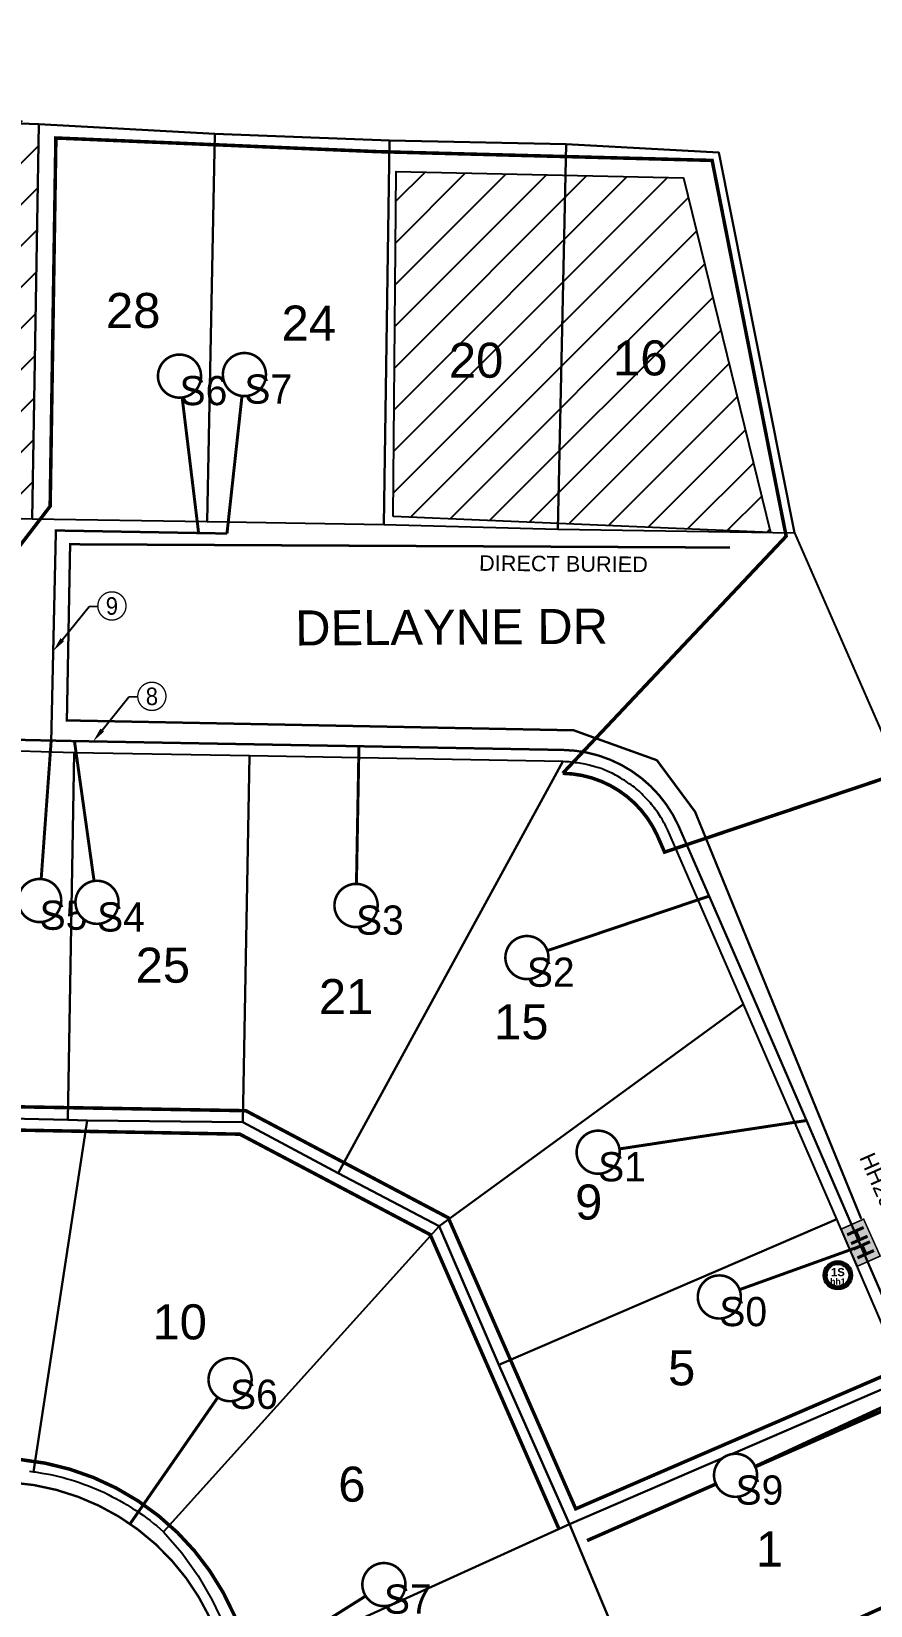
# Model space of a CAD drawing. Header units: metres. Extents: x 620457 to 624057, y 4872349 to 4874194.
# Drawn here: x 621143.3 to 621215.2, y 4872947.5 to 4873082.2 of the extents above; entities that cross this region are included whole.
import ezdxf
from ezdxf import colors
from ezdxf.entities.mleader import LeaderData, LeaderLine
from ezdxf.enums import TextEntityAlignment as Align
from ezdxf.math import Vec2, Vec3

# ---------------------------------------------------------------- set-up
doc = ezdxf.new("R2018")
doc.units = ezdxf.units.M
doc.header["$LTSCALE"] = 10
doc.header["$MEASUREMENT"] = 0
doc.linetypes.add('DASHED', pattern=[0.75, 0.5, -0.25])
doc.linetypes.add('HIDDENX2', pattern=[0.75, 0.5, -0.25])
for name, color, linetype in [('Arb_Splice', 7, 'Continuous'), ('Aurora_Parcel', 252, 'Continuous'), ('Cluster', 7, 'Continuous'), ('Conduit_Distribution_14WAY - 14_10mm', 1, 'DASHED'), ('Duct 0 One Way(Magenta)', 20, 'Continuous'), ('Duct 14Wway 1(Blue)', 5, 'Continuous'), ('Duct 14Wway 2(Orange)', 20, 'Continuous'), ('Duct 14Wway 3(Green)', 102, 'Continuous'), ('Duct 14Wway 4(Brown)', 27, 'Continuous'), ('Duct 14Wway 5(Slate)', 8, 'Continuous'), ('Duct 14Wway 6(White)', 7, 'Continuous'), ('Duct 14Wway 7(Red)', 1, 'Continuous'), ('Duct 14Wway 9(Yellow)', 2, 'Continuous'), ('FC-ADDRESS', 7, 'Continuous'), ('LB-STNAMES', 141, 'Continuous'), ('M-DUCT', 7, 'Continuous'), ('New telMAX 1730 HH', 102, 'Continuous')]:
    doc.layers.add(name, color=color, linetype=linetype)
doc.layers.add('Bell - EXISTING', color=7, linetype='Continuous', lineweight=0, true_color=0x006e33)
doc.styles.add('Annotative ArialB', font='arialbd.ttf', dxfattribs={"height": 0.75})
doc.styles.add('ARIAL', font='arial.ttf')
doc.styles.get("Standard").update_dxf_attribs({"font": 'arial.ttf'})
doc.styles.add('VAULT_TEST', font='ariblk.ttf')
pattern_1 = [(45, (0, 0), (-1.767766953, 1.767766953), [])]

# ---------------------------------------------------------------- blocks, each defined once
blk = doc.blocks.new('*U120')
at = {"linetype": 'Continuous', "const_width": 0.253}
blk.add_lwpolyline([(-12.27, 3.9), (0, 0)], dxfattribs=at)
at = {"linetype": 'Continuous'}
blk.add_wipeout([(-13.25, 5.61), (-14.24, 3.9), (-13.25, 2.18), (-11.28, 2.18), (-10.29, 3.9), (-11.28, 5.61)], dxfattribs=at)
at = {"linetype": 'Continuous', "const_width": 0.22}
blk.add_lwpolyline([(-12.27, 2.05, 1), (-12.27, 5.74, 1)], format="xyb", close=True, dxfattribs=at)
at = {"linetype": 'Continuous', "lineweight": 30, "flags": 104}
blk.add_attdef('S1', text='', height=1.52, dxfattribs=at).set_placement((-12.27, 3.9), align=Align.MIDDLE_CENTER)
blk = doc.blocks.new('*U199')
at = {"linetype": 'Continuous', "const_width": 0.253}
blk.add_lwpolyline([(-17.45, 4.59), (0, 0)], dxfattribs=at)
at = {"linetype": 'Continuous'}
blk.add_wipeout([(-18.44, 6.3), (-19.43, 4.59), (-18.44, 2.87), (-16.47, 2.87), (-15.48, 4.59), (-16.47, 6.3)], dxfattribs=at)
at = {"linetype": 'Continuous', "const_width": 0.22}
blk.add_lwpolyline([(-17.45, 2.74, 1), (-17.45, 6.43, 1)], format="xyb", close=True, dxfattribs=at)
at = {"linetype": 'Continuous', "lineweight": 30, "flags": 104}
blk.add_attdef('S1', text='', height=1.52, dxfattribs=at).set_placement((-17.45, 4.59), align=Align.MIDDLE_CENTER)
blk = doc.blocks.new('*U121')
at = {"linetype": 'Continuous', "const_width": 0.253}
blk.add_lwpolyline([(-12.22, 11.05), (0, 0)], dxfattribs=at)
at = {"linetype": 'Continuous'}
blk.add_wipeout([(-13.2, 12.76), (-14.19, 11.05), (-13.2, 9.33), (-11.23, 9.33), (-10.24, 11.05), (-11.23, 12.76)], dxfattribs=at)
at = {"linetype": 'Continuous', "const_width": 0.22}
blk.add_lwpolyline([(-12.22, 9.2, 1), (-12.22, 12.89, 1)], format="xyb", close=True, dxfattribs=at)
at = {"linetype": 'Continuous', "lineweight": 30, "flags": 104}
blk.add_attdef('S1', text='', height=1.52, dxfattribs=at).set_placement((-12.22, 11.05), align=Align.MIDDLE_CENTER)
blk = doc.blocks.new('Sing_duct')
at = {"linetype": 'Continuous', "const_width": 0.253}
blk.add_lwpolyline([(-13.65, 0), (0, 0)], dxfattribs=at)
at = {"linetype": 'Continuous'}
blk.add_wipeout([(-14.64, 1.71), (-15.63, 0), (-14.64, -1.71), (-12.67, -1.71), (-11.68, 0), (-12.67, 1.71)], dxfattribs=at)
at = {"linetype": 'Continuous', "const_width": 0.22}
blk.add_lwpolyline([(-13.65, -1.85, 1), (-13.65, 1.85, 1)], format="xyb", close=True, dxfattribs=at)
at = {"linetype": 'Continuous', "lineweight": 30, "flags": 104}
blk.add_attdef('S1', text='', height=1.52, dxfattribs=at).set_placement((-13.65, 0), align=Align.MIDDLE_CENTER)
blk = doc.blocks.new('*U123')
at = {"linetype": 'Continuous', "const_width": 0.253}
blk.add_lwpolyline([(-13.65, -1.71), (0, 0)], dxfattribs=at)
at = {"linetype": 'Continuous'}
blk.add_wipeout([(-14.64, 0), (-15.63, -1.71), (-14.64, -3.42), (-12.67, -3.42), (-11.68, -1.71), (-12.67, 0)], dxfattribs=at)
at = {"linetype": 'Continuous', "const_width": 0.22}
blk.add_lwpolyline([(-13.65, -3.56, 1), (-13.65, 0.13, 1)], format="xyb", close=True, dxfattribs=at)
at = {"linetype": 'Continuous', "lineweight": 30, "flags": 104}
blk.add_attdef('S1', text='', height=1.52, dxfattribs=at).set_placement((-13.65, -1.71), align=Align.MIDDLE_CENTER)
blk = doc.blocks.new('*U122')
at = {"linetype": 'Continuous', "const_width": 0.253}
blk.add_lwpolyline([(-13.94, 0.18), (0, 0)], dxfattribs=at)
at = {"linetype": 'Continuous'}
blk.add_wipeout([(-14.93, 1.9), (-15.92, 0.18), (-14.93, -1.53), (-12.95, -1.53), (-11.97, 0.18), (-12.95, 1.9)], dxfattribs=at)
at = {"linetype": 'Continuous', "const_width": 0.22}
blk.add_lwpolyline([(-13.94, -1.66, 1), (-13.94, 2.03, 1)], format="xyb", close=True, dxfattribs=at)
at = {"linetype": 'Continuous', "lineweight": 30, "flags": 104}
blk.add_attdef('S1', text='', height=1.52, dxfattribs=at).set_placement((-13.94, 0.18), align=Align.MIDDLE_CENTER)
blk = doc.blocks.new('*U111')
at = {"linetype": 'Continuous', "const_width": 0.253}
blk.add_lwpolyline([(-13.65, -1.11), (0, 0)], dxfattribs=at)
at = {"linetype": 'Continuous'}
blk.add_wipeout([(-14.64, 0.6), (-15.63, -1.11), (-14.64, -2.82), (-12.67, -2.82), (-11.68, -1.11), (-12.67, 0.6)], dxfattribs=at)
at = {"linetype": 'Continuous', "const_width": 0.22}
blk.add_lwpolyline([(-13.65, -2.95, 1), (-13.65, 0.74, 1)], format="xyb", close=True, dxfattribs=at)
at = {"linetype": 'Continuous', "lineweight": 30, "flags": 104}
blk.add_attdef('S1', text='', height=1.52, dxfattribs=at).set_placement((-13.65, -1.11), align=Align.MIDDLE_CENTER)
blk = doc.blocks.new('*U112')
at = {"linetype": 'Continuous', "const_width": 0.253}
blk.add_lwpolyline([(-13.52, 0.52), (0, 0)], dxfattribs=at)
at = {"linetype": 'Continuous'}
blk.add_wipeout([(-14.51, 2.23), (-15.5, 0.52), (-14.51, -1.19), (-12.53, -1.19), (-11.54, 0.52), (-12.53, 2.23)], dxfattribs=at)
at = {"linetype": 'Continuous', "const_width": 0.22}
blk.add_lwpolyline([(-13.52, -1.33, 1), (-13.52, 2.36, 1)], format="xyb", close=True, dxfattribs=at)
at = {"linetype": 'Continuous', "lineweight": 30, "flags": 104}
blk.add_attdef('S1', text='', height=1.52, dxfattribs=at).set_placement((-13.52, 0.52), align=Align.MIDDLE_CENTER)
blk = doc.blocks.new('*U209')
at = {"linetype": 'Continuous', "const_width": 0.253}
blk.add_lwpolyline([(1.16, 17.61), (0, 0)], dxfattribs=at)
at = {"linetype": 'Continuous'}
blk.add_wipeout([(0.17, 19.33), (-0.82, 17.61), (0.17, 15.9), (2.14, 15.9), (3.13, 17.61), (2.14, 19.33)], dxfattribs=at)
at = {"linetype": 'Continuous', "const_width": 0.22}
blk.add_lwpolyline([(1.16, 15.77, 1), (1.16, 19.46, 1)], format="xyb", close=True, dxfattribs=at)
at = {"linetype": 'Continuous', "lineweight": 30, "flags": 104}
blk.add_attdef('S1', text='', height=1.52, dxfattribs=at).set_placement((1.16, 17.61), align=Align.MIDDLE_CENTER)
blk = doc.blocks.new('*U204')
at = {"linetype": 'Continuous', "const_width": 0.253}
blk.add_lwpolyline([(-14.43, 4.2), (0, 0)], dxfattribs=at)
at = {"linetype": 'Continuous'}
blk.add_wipeout([(-15.42, 5.91), (-16.41, 4.2), (-15.42, 2.49), (-13.44, 2.49), (-12.46, 4.2), (-13.44, 5.91)], dxfattribs=at)
at = {"linetype": 'Continuous', "const_width": 0.22}
blk.add_lwpolyline([(-14.43, 2.35, 1), (-14.43, 6.04, 1)], format="xyb", close=True, dxfattribs=at)
at = {"linetype": 'Continuous', "lineweight": 30, "flags": 104}
blk.add_attdef('S1', text='', height=1.52, dxfattribs=at).set_placement((-14.43, 4.2), align=Align.MIDDLE_CENTER)
blk = doc.blocks.new('*U78')
at = {"linetype": 'Continuous', "const_width": 0.253}
blk.add_lwpolyline([(-15.27, -3.26), (0, 0)], dxfattribs=at)
at = {"linetype": 'Continuous'}
blk.add_wipeout([(-16.26, -1.55), (-17.25, -3.26), (-16.26, -4.97), (-14.29, -4.97), (-13.3, -3.26), (-14.29, -1.55)], dxfattribs=at)
at = {"linetype": 'Continuous', "const_width": 0.22}
blk.add_lwpolyline([(-15.27, -5.1, 1), (-15.27, -1.41, 1)], format="xyb", close=True, dxfattribs=at)
at = {"linetype": 'Continuous', "lineweight": 30, "flags": 104}
blk.add_attdef('S1', text='', height=1.52, dxfattribs=at).set_placement((-15.27, -3.26), align=Align.MIDDLE_CENTER)
blk = doc.blocks.new('Duct_Id')
at = {"transparency": 16777216}
blk.add_wipeout([(0, 2.41), (-1.71, 1.71), (-2.42, 0), (-1.71, -1.71), (0, -2.42), (1.71, -1.71), (2.41, 0), (1.71, 1.71)], dxfattribs=at)
at = {"transparency": 16777216, "const_width": 0.23}
blk.add_lwpolyline([(-2.42, 0, 1), (2.41, 0, 1)], format="xyb", close=True, dxfattribs=at)
at = {"color": 5, "ltscale": 25, "transparency": 16777216, "width": 0.9}
blk.add_attdef('id', text='', height=3, dxfattribs=at).set_placement((0, 0), align=Align.MIDDLE_CENTER)
blk = doc.blocks.new('*U257')
blk.add_wipeout([(-35.3, 1.4), (-35.3, 1.4), (-25.6, 24.1), (-3.4, 32), (20.7, 30.3), (36.8, -0.6), (24.8, -26.5), (2.2, -36.2), (-25.5, -26.5)]).dxf.layer = 'M-DUCT'
at = {"layer": 'M-DUCT', "color": 4, "transparency": 33554687, "const_width": 10.8}
blk.add_lwpolyline([(43, 0.4, 1), (-43, -0.4, 1)], format="xyb", close=True, dxfattribs=at)
at = {"layer": 'M-DUCT', "color": 250, "ltscale": 0.6, "transparency": 33554687}
for radius in [48.4, 37.6]:
    blk.add_circle((0, 0), radius, dxfattribs=at)
at = {"layer": 'Bell - EXISTING', "color": 7, "lineweight": 0, "style": 'Annotative ArialB'}
for tag, height, p in [('D8', 27.3, (0, 10.5)), ('T8', 21, (0, -21))]:
    blk.add_attdef(tag, text='', height=height, dxfattribs=at).set_placement(p, align=Align.MIDDLE_CENTER)
blk = doc.blocks.new('*U253')
h = blk.add_hatch(color=256)
h.dxf.hatch_style = 1
h.paths.add_polyline_path([(-1.39, 1.22), (1.72, 0.69), (1.39, -1.22), (-1.72, -0.69)])
at = {"color": 7, "linetype": 'Continuous', "style": 'ARIAL', "flags": 1}
for tag, p in [('ADDRESS', (-4.22, 11.32)), ('SECTION', (-4.54, 9.5))]:
    blk.add_attdef(tag, p, '', height=1.25, rotation=350.012, dxfattribs=at)
at = {"linetype": 'Continuous'}
blk.add_wipeout([(-6.12, 3.16), (-5.73, 5.34), (10.66, 2.45), (10.28, 0.28)], dxfattribs=at)
at = {"color": 7, "const_width": 0.12}
blk.add_lwpolyline([(-1.39, 1.22), (1.72, 0.69), (1.39, -1.22), (-1.72, -0.69)], close=True, dxfattribs=at)
at = {"color": 255, "style": 'VAULT_TEST', "width": 0.75}
blk.add_text('HH', height=1.406, rotation=350.2361, dxfattribs=at).set_placement((0, 0), align=Align.MIDDLE_CENTER)
at = {"color": 7, "linetype": 'Continuous', "style": 'ARIAL', "flags": 1}
for tag, p in [('FIBER_COUNT', (-4.89, 7.53)), ('LENGTH', (-5.24, 5.56))]:
    blk.add_attdef(tag, p, '', height=1.25, rotation=350.012, dxfattribs=at)
at = {"color": 7, "linetype": 'Continuous', "style": 'ARIAL'}
blk.add_attdef('ID', (-5.58, 3.6), '', height=1.25, rotation=350.012, dxfattribs=at)

msp = doc.modelspace()

# ---------------------------------------------------------------- hatches: boundary and pattern name
at = {"ltscale": 1.5, "true_color": 0x2776bb}
h = msp.add_hatch(dxfattribs=at)
h.set_pattern_fill('ANSI31', color=152, scale=20)
h.set_pattern_definition(pattern_1)
h.paths.add_polyline_path([(621114.07, 4873075.31), (621113.42, 4873041.16), (621143.34, 4873040.65), (621143.98, 4873074.57)])

# ---------------------------------------------------------------- linework, layer by layer
at = {"ltscale": 1.5}
msp.add_lwpolyline([(621174.27, 4873040.72), (621174.54, 4873070.26), (621199.13, 4873069.71), (621206.58, 4873039.34)], close=True, dxfattribs=at)
at = {"layer": 'Aurora_Parcel'}
for points in [[(621038.09, 4873082.24), (621052.92, 4873079.88), (621067.7, 4873077.35), (621062.12, 4873044.82), (621065.09, 4873044.31), (621070.73, 4873077.03), (621084.32, 4873076.74), (621099.11, 4873076.03), (621114.1, 4873075.32), (621129.08, 4873074.81), (621143.95, 4873074.31), (621159.01, 4873073.48), (621173.98, 4873072.91), (621189.09, 4873072.58), (621202.17, 4873071.89), (621208.65, 4873039.31), (621217.24, 4873019.66)], [(621143.14, 4872958.97), (621143.49, 4872958.92), (621148.08, 4872988.98), (621148.08, 4872988.98), (621146.42, 4872989.05), (621131.55, 4872989.4)], [(621196.52, 4872937.35), (621189.39, 4872954.43), (621161.15, 4872941.61)]]:
    msp.add_lwpolyline(points, dxfattribs=at)
for points in [[(621143.95, 4873074.31), (621129.08, 4873074.81), (621128.45, 4873040.96), (621143.37, 4873040.52), (621143.95, 4873074.31)], [(621159.01, 4873073.48), (621143.95, 4873074.31), (621143.37, 4873040.52), (621158.36, 4873040.27), (621159.01, 4873073.48)], [(621173.98, 4873072.91), (621159.01, 4873073.48), (621158.36, 4873040.27), (621173.47, 4873040.02), (621173.98, 4873072.91)], [(621189.09, 4873072.58), (621173.98, 4873072.91), (621173.47, 4873040.02), (621188.39, 4873039.63), (621189.09, 4873072.58)], [(621208.65, 4873039.31), (621202.17, 4873071.89), (621189.09, 4873072.58), (621188.39, 4873039.63), (621208.65, 4873039.31)], [(621146.97, 4873020.48), (621131.91, 4873020.93), (621131.55, 4872989.4), (621146.42, 4872989.05), (621146.97, 4873020.48)], [(621161.98, 4873020.22), (621146.97, 4873020.48), (621146.42, 4872989.05), (621148.08, 4872988.98), (621161.4, 4872988.84), (621161.98, 4873020.22)], [(621188.82, 4873019.72), (621161.98, 4873020.22), (621161.4, 4872988.84), (621169.58, 4872984.49), (621188.82, 4873019.72)], [(621189.69, 4873019.65), (621189.52, 4873019.67), (621189.35, 4873019.69), (621189.18, 4873019.7), (621189.01, 4873019.71), (621188.82, 4873019.72), (621169.58, 4872984.49), (621178.23, 4872979.94), (621204.28, 4872998.95), (621197.79, 4873013.84), (621197.71, 4873014.02), (621197.63, 4873014.18), (621197.56, 4873014.33), (621197.46, 4873014.48), (621197.4, 4873014.63), (621197.3, 4873014.78), (621197.2, 4873014.93), (621197.12, 4873015.08), (621196.94, 4873015.36), (621196.84, 4873015.51), (621196.72, 4873015.64), (621196.62, 4873015.78), (621196.51, 4873015.92), (621196.4, 4873016.06), (621196.3, 4873016.19), (621196.18, 4873016.32), (621196.07, 4873016.44), (621195.95, 4873016.56), (621195.7, 4873016.82), (621195.57, 4873016.95), (621195.46, 4873017.07), (621195.33, 4873017.18), (621195.2, 4873017.3), (621195.06, 4873017.41), (621194.93, 4873017.52), (621194.79, 4873017.62), (621194.65, 4873017.74), (621194.5, 4873017.83), (621194.22, 4873018.03), (621194.08, 4873018.12), (621193.93, 4873018.2), (621193.78, 4873018.29), (621193.63, 4873018.4), (621193.48, 4873018.48), (621193.33, 4873018.57), (621193.17, 4873018.64), (621193.03, 4873018.72), (621192.86, 4873018.79), (621192.55, 4873018.93), (621192.39, 4873018.99), (621192.23, 4873019.06), (621192.08, 4873019.12), (621191.9, 4873019.18), (621191.74, 4873019.22), (621191.55, 4873019.28), (621191.39, 4873019.34), (621191.23, 4873019.37), (621191.06, 4873019.42), (621190.73, 4873019.49), (621190.56, 4873019.52), (621190.39, 4873019.56), (621190.23, 4873019.59), (621190.04, 4873019.63), (621189.86, 4873019.63), (621189.69, 4873019.65)], [(621212.28, 4872980.54), (621204.28, 4872998.95), (621178.23, 4872979.94), (621183.32, 4872968.07), (621212.28, 4872980.54)], [(621178.23, 4872979.94), (621169.58, 4872984.49), (621161.4, 4872988.84), (621148.08, 4872988.98), (621143.49, 4872958.92), (621143.62, 4872958.9), (621143.76, 4872958.88), (621144.21, 4872958.8), (621144.59, 4872958.75), (621144.94, 4872958.68), (621145.3, 4872958.59), (621145.65, 4872958.51), (621146.02, 4872958.41), (621146.37, 4872958.31), (621146.71, 4872958.21), (621147.07, 4872958.1), (621147.43, 4872957.99), (621147.76, 4872957.86), (621148.2, 4872957.7), (621148.54, 4872957.56), (621148.88, 4872957.41), (621149.22, 4872957.27), (621149.56, 4872957.13), (621149.88, 4872956.97), (621150.23, 4872956.78), (621150.54, 4872956.61), (621150.86, 4872956.45), (621151.18, 4872956.26), (621151.5, 4872956.07), (621151.95, 4872955.78), (621152.26, 4872955.59), (621152.58, 4872955.37), (621152.89, 4872955.16), (621153.18, 4872954.94), (621153.47, 4872954.73), (621153.75, 4872954.48), (621154.04, 4872954.27), (621154.32, 4872954.03), (621154.61, 4872953.78), (621178.23, 4872979.94)], [(621218.22, 4872966.88), (621217.9, 4872967.51), (621212.28, 4872980.54), (621183.32, 4872968.07), (621189.39, 4872954.43), (621218.22, 4872966.88)], [(621189.39, 4872954.43), (621183.32, 4872968.07), (621178.23, 4872979.94), (621154.61, 4872953.78), (621156.18, 4872951.96), (621157.58, 4872950.01), (621158.79, 4872947.93), (621159.76, 4872945.9), (621160.54, 4872943.78), (621161.15, 4872941.61), (621189.39, 4872954.43)], [(621225.34, 4872950.31), (621218.22, 4872966.88), (621189.39, 4872954.43), (621196.52, 4872937.35), (621225.34, 4872950.31)]]:
    msp.add_lwpolyline(points, close=True, dxfattribs=at)
at = {"layer": 'Cluster', "linetype": 'DASHED', "const_width": 0.3, "flags": 128}
msp.add_lwpolyline([(621197.03, 4872938.68), (621223.87, 4872950.74), (621217.58, 4872964.74), (621190.88, 4872953.02)], dxfattribs=at)
at = {"layer": 'Conduit_Distribution_14WAY - 14_10mm', "const_width": 0.2, "flags": 128}
msp.add_lwpolyline([(621047.18, 4873046.37), (621061.95, 4873043.84), (621064.93, 4873043.33), (621077.7, 4873041.43), (621082.78, 4873041.04), (621098.32, 4873040.47), (621112.38, 4873040.23), (621112.07, 4873022.17), (621130.47, 4873021.84), (621146.99, 4873021.48), (621188.83, 4873020.72, -0.289267), (621198.7, 4873014.25), (621204.88, 4873000.08), (621213.14, 4872980.97)], format="xyb", dxfattribs=at)
for points in [[(621145, 4873021.55), (621145.4, 4873039.51), (621160.05, 4873039.25)], [(621213.14, 4872980.97), (621224.99, 4872953.64), (621226.65, 4872949.8), (621198.92, 4872937.26), (621196.33, 4872937.8)]]:
    msp.add_lwpolyline(points, dxfattribs=at)
at = {"layer": 'Conduit_Distribution_14WAY - 14_10mm', "flags": 128}
msp.add_lwpolyline([(621100.91, 4872894.79, 0.2, 0.2, 0), (621103.68, 4872894.53, 0.2, 0.2, 0), (621121.02, 4872901.77, 0.2, 0.2, 0), (621133.49, 4872908.3, 0.2, 0.2, 0.570266), (621133.87, 4872918.45, 0.2, 0.2, -1.888392), (621160.49, 4872938.94, 0.2, 0.2, -0.107145), (621159.16, 4872930.44, 0.2, 0.2, 0.671416), (621167.76, 4872923.17, 0.2, 0.2, 0), (621194.41, 4872935.33, 0.2, 0.2, 0), (621196.33, 4872937.8, 0, 0, 0)], format="xyseb", dxfattribs=at)

# ---------------------------------------------------------------- texts
at = {"layer": 'FC-ADDRESS', "linetype": 'Continuous', "ltscale": 1.5}
for s, p in [('28', (621149.69, 4873055.95)), ('24', (621164.72, 4873054.87)), ('25', (621152.23, 4872999.89)), ('21', (621167.92, 4872997.2)), ('15', (621182.92, 4872995.04)), ('9', (621189.86, 4872979.61)), ('10', (621153.67, 4872969.35)), ('5', (621197.82, 4872965.41)), ('6', (621169.58, 4872955.45)), ('1', (621205.33, 4872949.9))]:
    msp.add_text(s, height=3, dxfattribs=at).set_placement(p, align=Align.BOTTOM_LEFT)
at = {"layer": 'FC-ADDRESS'}
for s, p in [('20', (621181.38, 4873054.09)), ('16', (621195.44, 4873054.29))]:
    msp.add_text(s, height=3, dxfattribs=at).set_placement(p, align=Align.MIDDLE_CENTER)
at = {"layer": 'LB-STNAMES', "color": 8}
msp.add_text('DIRECT BURIED', height=1.3301, rotation=359.5235, dxfattribs=at).set_placement((621181.63, 4873036.06))
at = {"layer": 'LB-STNAMES', "color": 7}
msp.add_text('DELAYNE DR', height=3, rotation=0.3421, dxfattribs=at).set_placement((621165.9, 4873029.66))

# ---------------------------------------------------------------- leaders
at = {"layer": 'Arb_Splice'}
ml = msp.add_multileader_block('Standard', dxfattribs=at)
ml.set_content('Duct_Id', color=256, scale=0.5)
ml.set_attribute('id', '9', width=0)
ml.set_leader_properties()
ml.build(insert=Vec2(0, 0))
ml.multileader.update_dxf_attribs({"text_right_attachment_type": 6, "dogleg_length": 0.36, "arrow_head_size": 1.25})
ctx = ml.context
ctx.base_point, ctx.char_height, ctx.arrow_head_size, ctx.landing_gap_size, ctx.plane_origin, ctx.plane_x_axis, ctx.plane_y_axis = Vec3(621149, 4873033.02), 0.09, 1.25, 0.045, Vec3(621328.97, 4872997.75), Vec3(0.999792, 0.020416), Vec3(-0.020416, 0.999792)
ctx.right_attachment = 6
notes = []
notes.append((ctx, [(0, (1, 1, 0), (621148.24, 4873033.01), (0.999792, 0.020416), 0.759, [(0, [(621145.17, 4873029.19)], 0, [])])]))
ctx.block.insert, ctx.block.rotation = Vec3(621150.2, 4873033.05), 0.020417
for ctx, leaders in notes:
    for number, flags, end, landing, length, lines in leaders:
        leader = LeaderData()
        leader.index, (leader.has_last_leader_line, leader.has_dogleg_vector, leader.attachment_direction) = number, flags
        leader.last_leader_point, leader.dogleg_vector, leader.dogleg_length = Vec3(end), Vec3(landing), length
        for number, points, colour, breaks in lines:
            line = LeaderLine()
            line.index, line.vertices, line.color, line.breaks = number, Vec3.list(points), colors.encode_raw_color(colour), breaks
            leader.lines.append(line)
        ctx.leaders.append(leader)

# ---------------------------------------------------------------- next in the draw order: block references
at = {"layer": 'Duct 0 One Way(Magenta)', "ltscale": 1.5}
ref = msp.add_blockref('*U120', (621214.32, 4872978.24), dxfattribs=dict(at, rotation=37.408518608988))
lines = msp.add_mtext('S0', dxfattribs={"layer": '0', "linetype": 'Continuous', "insert": (621202.21, 4872973.88), "char_height": 2.5, "attachment_point": 1})
ref.add_attrib('S1', '', (621202.21, 4872973.88), dxfattribs={"flags": 104}).embed_mtext(lines)
at = {"layer": 'Duct 14Wway 2(Orange)', "ltscale": 1.5}
ref = msp.add_blockref('*U121', (621201.34, 4873008.21), dxfattribs=dict(at, rotation=60.76541687396326))
lines = msp.add_mtext('S2', dxfattribs={"layer": '0', "linetype": 'Continuous', "insert": (621185.73, 4873002.94), "char_height": 2.5, "attachment_point": 1})
ref.add_attrib('S1', '', (621185.73, 4873002.94), dxfattribs={"flags": 104}).embed_mtext(lines)
at = {"layer": 'Duct 14Wway 3(Green)', "ltscale": 1.5}
ref = msp.add_blockref('Sing_duct', (621171.35, 4873021.05), dxfattribs=dict(at, rotation=88.95750632237616))
lines = msp.add_mtext('S3', dxfattribs={"layer": '0', "linetype": 'Continuous', "insert": (621171.1, 4873007.4), "char_height": 2.5, "attachment_point": 1})
ref.add_attrib('S1', '', (621171.1, 4873007.4), dxfattribs={"flags": 104}).embed_mtext(lines)
at = {"layer": 'Duct 14Wway 5(Slate)', "ltscale": 1.5}
ref = msp.add_blockref('*U123', (621145, 4873021.55), dxfattribs=dict(at, rotation=78.72336939473479))
lines = msp.add_mtext('S5', dxfattribs={"layer": '0', "linetype": 'Continuous', "insert": (621144.01, 4873007.82), "char_height": 2.5, "attachment_point": 1})
ref.add_attrib('S1', '', (621144.01, 4873007.82), dxfattribs={"flags": 104}).embed_mtext(lines)
at = {"layer": 'Duct 14Wway 6(White)', "ltscale": 1.5}
ref = msp.add_blockref('*U204', (621151.75, 4872954.45), dxfattribs=dict(at, rotation=251.4712537067362))
lines = msp.add_mtext('S6', dxfattribs={"layer": '0', "linetype": 'Continuous', "insert": (621160.31, 4872966.8), "char_height": 2.5, "attachment_point": 1})
ref.add_attrib('S1', '', (621160.31, 4872966.8), dxfattribs={"flags": 104}).embed_mtext(lines)
at = {"layer": 'Duct 14Wway 7(Red)', "ltscale": 1.5}
ref = msp.add_blockref('*U111', (621160.05, 4873039.25), dxfattribs=dict(at, rotation=259.1220601056419))
lines = msp.add_mtext('S7', dxfattribs={"layer": '0', "linetype": 'Continuous', "insert": (621161.54, 4873052.87), "char_height": 2.5, "attachment_point": 1})
ref.add_attrib('S1', '', (621161.54, 4873052.87), dxfattribs={"flags": 104}).embed_mtext(lines)

# ---------------------------------------------------------------- next in the draw order: block references
at = {"layer": 'Duct 14Wway 1(Blue)', "ltscale": 1.5}
ref = msp.add_blockref('*U199', (621209.67, 4872988.99), dxfattribs=dict(at, rotation=23.37406242053237))
lines = msp.add_mtext('S1', dxfattribs={"layer": '0', "linetype": 'Continuous', "insert": (621191.83, 4872986.28), "char_height": 2.5, "attachment_point": 1})
ref.add_attrib('S1', '', (621191.83, 4872986.28), dxfattribs={"flags": 104}).embed_mtext(lines)
at = {"layer": 'Duct 14Wway 4(Brown)', "ltscale": 1.5}
ref = msp.add_blockref('*U122', (621146.99, 4873021.48), dxfattribs=dict(at, rotation=98.72336939473482))
lines = msp.add_mtext('S4', dxfattribs={"layer": '0', "linetype": 'Continuous', "insert": (621148.93, 4873007.67), "char_height": 2.5, "attachment_point": 1})
ref.add_attrib('S1', '', (621148.93, 4873007.67), dxfattribs={"flags": 104}).embed_mtext(lines)
at = {"layer": 'Duct 14Wway 6(White)', "ltscale": 1.5}
ref = msp.add_blockref('*U112', (621157.62, 4873039.3), dxfattribs=dict(at, rotation=279.1220601056419))
lines = msp.add_mtext('S6', dxfattribs={"layer": '0', "linetype": 'Continuous', "insert": (621155.99, 4873052.74), "char_height": 2.5, "attachment_point": 1})
ref.add_attrib('S1', '', (621155.99, 4873052.74), dxfattribs={"flags": 104}).embed_mtext(lines)
at = {"layer": 'Duct 14Wway 7(Red)', "ltscale": 1.5}
ref = msp.add_blockref('*U78', (621160.27, 4872940.94), dxfattribs=dict(at, rotation=200.1339429454759))
lines = msp.add_mtext('S7', dxfattribs={"layer": '0', "linetype": 'Continuous', "insert": (621173.49, 4872949.26), "char_height": 2.5, "attachment_point": 1})
ref.add_attrib('S1', '', (621173.49, 4872949.26), dxfattribs={"flags": 104}).embed_mtext(lines)

# ---------------------------------------------------------------- next in the draw order: linework, layer by layer
at = {"color": 8, "linetype": 'HIDDENX2', "const_width": 0.2}
msp.add_lwpolyline([(621203.12, 4873038.05), (621146.62, 4873038.33), (621146.34, 4873023.25), (621189.74, 4873022.4), (621196.86, 4873019.84), (621200.13, 4873015.43), (621214.36, 4872980.57)], dxfattribs=at)
at = {"layer": 'Cluster', "linetype": 'DASHED', "const_width": 0.3, "flags": 128}
for points in [[(621240.81, 4872926.5), (621221.13, 4872969.07), (621216.9, 4872967.4), (621189.91, 4872955.74), (621179, 4872980.66), (621161.66, 4872989.83), (621133.02, 4872990.32), (621133.71, 4873019.93), (621136.09, 4873030.08), (621144.91, 4873041.59), (621145.4, 4873073.12), (621172.96, 4873071.95), (621201.59, 4873071.2), (621207.93, 4873039.02), (621188.8, 4873018.72, -0.287891), (621196.88, 4873013.43), (621197.52, 4873011.97), (621250.01, 4873029.62), (621273.48, 4873011.44), (621276.21, 4873003.7), (621286.87, 4872971.54), (621278.28, 4872968.72), (621286.7, 4872943.15), (621296.58, 4872913.57), (621268.74, 4872904.31), (621237.13, 4872894.18), (621231.64, 4872923.47), (621238.92, 4872925.88), (621240.81, 4872926.5)], [(621197.03, 4872938.68), (621166.88, 4872924.97, -0.671408), (621161.04, 4872929.78, 2.476924), (621132.99, 4872916.67, -0.573103), (621132.2, 4872909.9), (621120.17, 4872903.58), (621096.86, 4872893.85), (621090.15, 4872891.71), (621067.05, 4872886.7), (621066.51, 4872889.28), (621045.54, 4872884.84), (621046.11, 4872882.18), (621017.91, 4872876.36), (621013.06, 4872899.55), (621039.46, 4872912.47), (621060.89, 4872916.68), (621056.07, 4872940.07), (621052.75, 4872954.89), (621043.24, 4872964.61), (621019.69, 4872968.71), (621024.12, 4872997.76), (621060.96, 4872991.28), (621077.59, 4872975.43), (621101.68, 4872988.91), (621161.15, 4872987.82), (621177.45, 4872979.22), (621188.47, 4872954.03), (621188.48, 4872954.01)]]:
    msp.add_lwpolyline(points, format="xyb", dxfattribs=at)

# ---------------------------------------------------------------- next in the draw order: leaders
at = {"layer": 'Arb_Splice'}
ml = msp.add_multileader_block('Standard', dxfattribs=at)
ml.set_content('Duct_Id', color=256, scale=0.5)
ml.set_attribute('id', '8', width=0)
ml.set_leader_properties()
ml.build(insert=Vec2(0, 0))
ml.multileader.update_dxf_attribs({"text_right_attachment_type": 6, "dogleg_length": 0.36, "arrow_head_size": 1.25})
ctx = ml.context
ctx.base_point, ctx.char_height, ctx.arrow_head_size, ctx.landing_gap_size, ctx.plane_origin, ctx.plane_x_axis, ctx.plane_y_axis = Vec3(621152.41, 4873025.28), 0.09, 1.25, 0.045, Vec3(621332.38, 4872990.01), Vec3(0.999792, 0.020416), Vec3(-0.020416, 0.999792)
ctx.right_attachment = 6
notes = []
notes.append((ctx, [(0, (1, 1, 0), (621151.65, 4873025.27), (0.999792, 0.020416), 0.759, [(0, [(621148.59, 4873021.45)], 0, [])])]))
ctx.block.insert, ctx.block.rotation = Vec3(621153.62, 4873025.31), 0.020417
for ctx, leaders in notes:
    for number, flags, end, landing, length, lines in leaders:
        leader = LeaderData()
        leader.index, (leader.has_last_leader_line, leader.has_dogleg_vector, leader.attachment_direction) = number, flags
        leader.last_leader_point, leader.dogleg_vector, leader.dogleg_length = Vec3(end), Vec3(landing), length
        for number, points, colour, breaks in lines:
            line = LeaderLine()
            line.index, line.vertices, line.color, line.breaks = number, Vec3.list(points), colors.encode_raw_color(colour), breaks
            leader.lines.append(line)
        ctx.leaders.append(leader)

# ---------------------------------------------------------------- next in the draw order: block references
at = {"linetype": 'Continuous', "xscale": 0.02539999999999999, "yscale": 0.02539999999999999, "zscale": 0.02539999999999999}
msp.add_blockref('*U257', (621212.36, 4872975.74), dxfattribs=at).add_auto_attribs({'D8': '1S', 'T8': 'hh1'})
at = {"layer": 'Duct 14Wway 9(Yellow)', "ltscale": 1.5}
ref = msp.add_blockref('*U209', (621219.61, 4872966.04), dxfattribs=dict(at, rotation=118.6612127218037))
lines = msp.add_mtext('S9', dxfattribs={"layer": '0', "linetype": 'Continuous', "insert": (621203.6, 4872958.6), "char_height": 2.5, "attachment_point": 1})
ref.add_attrib('S1', '', (621203.6, 4872958.6), dxfattribs={"flags": 104}).embed_mtext(lines)

# ---------------------------------------------------------------- next in the draw order: hatches: boundary and pattern name
at = {"ltscale": 1.5, "true_color": 0x2776bb}
h = msp.add_hatch(dxfattribs=at)
h.set_pattern_fill('ANSI31', color=152, scale=20)
h.set_pattern_definition(pattern_1)
h.paths.add_polyline_path([(620839.25, 4872990.47), (620825.98, 4873008.15), (620820.46, 4873018.65), (620817.14, 4873030.24), (620814.22, 4873041.44), (620813.55, 4873045.85), (620811.01, 4873060.8), (620773.23, 4873061.17), (620781.79, 4873010.64), (620791.73, 4873011.47), (620812.74, 4872973.9), (620835.05, 4872956.97), (620855.83, 4872973.71)])
h.paths.add_polyline_path([(620880.96, 4872945.74), (620869.91, 4872962.86), (620860.07, 4872971.8), (620839.81, 4872952.92), (620849.47, 4872945.19), (620855.27, 4872933.04), (620860.24, 4872921.17), (620885.38, 4872929.18)])
h.paths.add_polyline_path([(621199.13, 4873069.71), (621174.54, 4873070.26), (621174.27, 4873040.72), (621206.58, 4873039.34)])

# ---------------------------------------------------------------- next in the draw order: block references
at = {"layer": 'New telMAX 1730 HH', "ltscale": 1.5, "xscale": 1.1, "yscale": 1.1, "zscale": 1.1, "rotation": 303.8304475999371}
msp.add_blockref('*U253', (621214.3, 4872978.53), dxfattribs=at).add_auto_attribs({'ID': 'HH295 03-01-12-1S'})

doc.saveas('drawing.dxf')
